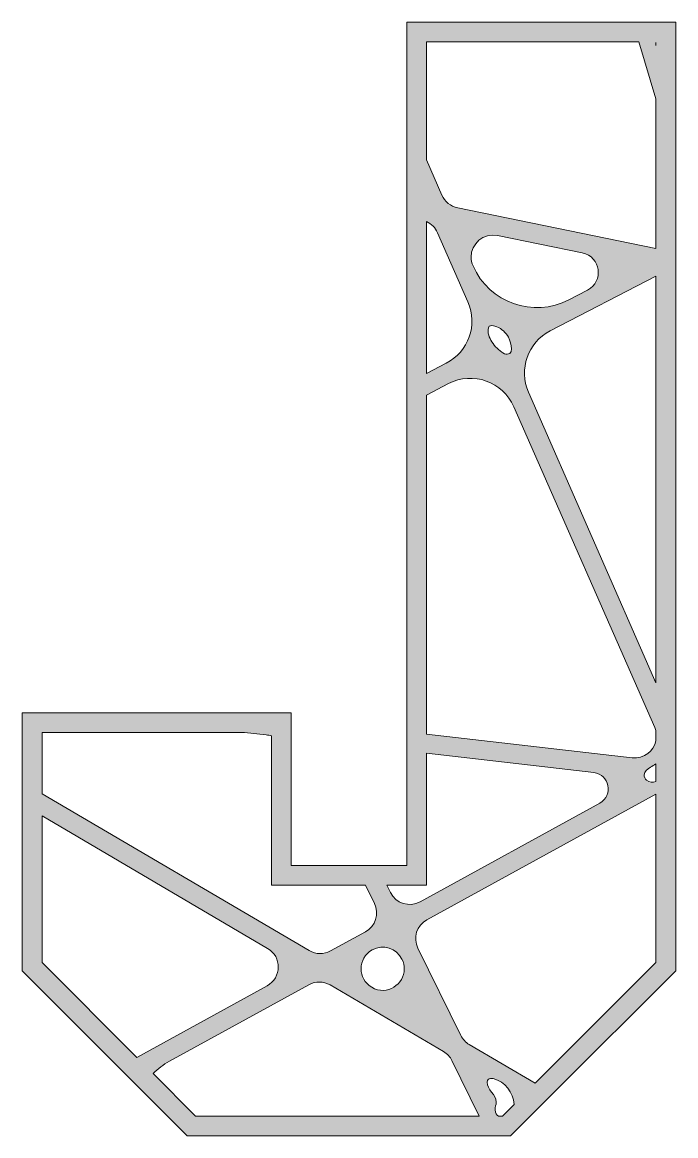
# Model space of a CAD drawing. Extents: x -1650 to 2650, y -4022 to 3022.
# Drawn here: x -550 to -289.8, y 378.2 to 821.8 of the extents above; entities that cross this region are included whole.
import ezdxf

# ---------------------------------------------------------------- set-up
doc = ezdxf.new("R2010")
doc.units = 0
doc.header["$MEASUREMENT"] = 0
doc.layers.add('Layer 1', color=7, linetype='Continuous')

msp = doc.modelspace()

# ---------------------------------------------------------------- hatches: boundary and pattern name
at = {"layer": 'Layer 1', "true_color": 0xe6e7e8}
h = msp.add_hatch(color=254, dxfattribs=at)
h.dxf.hatch_style = 2
h.paths.add_polyline_path([(-290.63, 821.75), (-297.14, 821.75), (-306.82, 821.75), (-396.92, 821.75), (-396.92, 784.8), (-396.92, 765.83), (-396.92, 759.4), (-396.92, 744.23), (-396.92, 677.78), (-396.92, 669.2), (-396.92, 539.13), (-396.92, 531.47), (-396.92, 485.94), (-408.76, 485.94), (-417.25, 485.94), (-442.92, 485.94), (-442.92, 533.77), (-442.92, 546.74), (-448.06, 546.74), (-458.38, 546.74), (-529.94, 546.74), (-550, 546.74), (-550, 519.06), (-550, 510.24), (-550, 443.96), (-484.29, 378.25), (-364.17, 378.25), (-355.55, 378.25), (-338.76, 395.04), (-289.83, 443.96), (-289.83, 518.67), (-289.83, 524.33), (-289.83, 536.67), (-289.83, 545.64), (-289.83, 722.27), (-289.83, 733.3), (-289.83, 765.06), (-289.83, 791.78), (-289.83, 798.39), (-289.83, 810.95), (-289.83, 820.46), (-289.83, 821.75)])
edge = h.paths.add_edge_path()
edge.add_spline(control_points=[(-297.73, 813.6), (-297.72, 813.65), (-297.7, 813.69), (-297.69, 813.74), (-297.69, 813.74), (-297.69, 812.44), (-297.69, 812.44), (-297.8, 812.81), (-297.82, 813.21), (-297.73, 813.6)], knot_values=[0, 0, 0, 0, 1, 1, 1, 2, 2, 2, 3, 3, 3, 3], degree=3, periodic=1)
edge = h.paths.add_edge_path()
edge.add_spline(control_points=[(-389.06, 742.39), (-387.12, 741.51), (-385.54, 739.93), (-384.66, 737.93), (-384.66, 737.93), (-372.56, 710.35), (-372.56, 710.35), (-368.55, 701.21), (-372.33, 690.53), (-381.19, 685.93), (-381.19, 685.93), (-389.06, 681.84), (-389.06, 681.84), (-389.06, 681.84), (-389.06, 742.39), (-389.06, 742.39)], knot_values=[0, 0, 0, 0, 1, 1, 1, 2, 2, 2, 3, 3, 3, 4, 4, 4, 5, 5, 5, 5], degree=3, periodic=1)
edge = h.paths.add_edge_path()
edge.add_spline(control_points=[(-297.69, 519.29), (-298.97, 518.86), (-300.27, 518.88), (-301.44, 519.84), (-302.08, 520.36), (-302.49, 521.19), (-302.42, 522.02), (-302.31, 523.37), (-301.04, 524.3), (-299.87, 525), (-299.14, 525.44), (-298.4, 525.87), (-297.69, 526.35), (-297.69, 526.35), (-297.69, 519.29), (-297.69, 519.29)], knot_values=[0, 0, 0, 0, 1, 1, 1, 2, 2, 2, 3, 3, 3, 4, 4, 4, 5, 5, 5, 5], degree=3, periodic=1)
edge = h.paths.add_edge_path()
edge.add_spline(control_points=[(-297.69, 558.64), (-297.69, 558.64), (-348.47, 674.37), (-348.47, 674.37), (-352.47, 683.51), (-348.7, 694.2), (-339.84, 698.79), (-339.84, 698.79), (-297.69, 720.65), (-297.69, 720.65), (-297.69, 720.65), (-297.69, 558.64), (-297.69, 558.64)], knot_values=[0, 0, 0, 0, 1, 1, 1, 2, 2, 2, 3, 3, 3, 4, 4, 4, 4], degree=3, periodic=1)
edge = h.paths.add_edge_path()
edge.add_spline(control_points=[(-324.97, 715.08), (-324.97, 715.08), (-332.41, 711.22), (-332.41, 711.22), (-346.62, 703.85), (-364.11, 710.03), (-370.54, 724.69), (-371.06, 725.87), (-371.3, 727.07), (-371.3, 728.24), (-371.3, 733.48), (-366.45, 737.99), (-360.75, 736.82), (-360.75, 736.82), (-327.03, 729.9), (-327.03, 729.9), (-319.7, 728.4), (-318.34, 718.52), (-324.97, 715.08)], knot_values=[0, 0, 0, 0, 1, 1, 1, 2, 2, 2, 3, 3, 3, 4, 4, 4, 5, 5, 5, 6, 6, 6, 6], degree=3, periodic=1)
edge = h.paths.add_edge_path()
edge.add_spline(control_points=[(-356.88, 689.53), (-357.7, 689.47), (-358.46, 689.9), (-359.12, 690.37), (-360.88, 691.61), (-362.36, 693.25), (-363.42, 695.12), (-364.38, 696.83), (-364.98, 698.95), (-364.14, 700.72), (-363.43, 701.07), (-362.59, 700.95), (-361.84, 700.72), (-359.79, 700.13), (-357.99, 698.78), (-356.82, 697), (-355.9, 695.6), (-353.7, 689.74), (-356.88, 689.53)], knot_values=[0, 0, 0, 0, 1, 1, 1, 2, 2, 2, 3, 3, 3, 4, 4, 4, 5, 5, 5, 6, 6, 6, 6], degree=3, periodic=1)
edge = h.paths.add_edge_path()
edge.add_spline(control_points=[(-389.06, 673.27), (-389.06, 673.27), (-380.31, 677.81), (-380.31, 677.81), (-370.59, 682.85), (-358.64, 678.63), (-354.25, 668.61), (-354.25, 668.61), (-298.21, 540.88), (-298.21, 540.88), (-297.98, 540.37), (-297.81, 539.84), (-297.69, 539.31), (-297.69, 539.31), (-297.69, 535.51), (-297.69, 535.51), (-298.61, 531.46), (-302.44, 528.29), (-307.11, 528.82), (-307.11, 528.82), (-389.06, 538.23), (-389.06, 538.23), (-389.06, 538.23), (-389.06, 673.27), (-389.06, 673.27)], knot_values=[0, 0, 0, 0, 1, 1, 1, 2, 2, 2, 3, 3, 3, 4, 4, 4, 5, 5, 5, 6, 6, 6, 7, 7, 7, 8, 8, 8, 8], degree=3, periodic=1)
edge = h.paths.add_edge_path()
edge.add_spline(control_points=[(-389.06, 478.08), (-389.06, 478.08), (-389.06, 530.57), (-389.06, 530.57), (-389.06, 530.57), (-322.48, 522.92), (-322.48, 522.92), (-316.17, 522.2), (-314.52, 513.79), (-320.08, 510.74), (-320.08, 510.74), (-391.62, 471.43), (-391.62, 471.43), (-395.91, 469.08), (-401.29, 470.77), (-403.45, 475.16), (-403.45, 475.16), (-404.89, 478.08), (-404.89, 478.08), (-404.89, 478.08), (-389.06, 478.08), (-389.06, 478.08)], knot_values=[0, 0, 0, 0, 1, 1, 1, 2, 2, 2, 3, 3, 3, 4, 4, 4, 5, 5, 5, 6, 6, 6, 7, 7, 7, 7], degree=3, periodic=1)
edge = h.paths.add_edge_path()
edge.add_spline(control_points=[(-397.9, 444.72), (-397.9, 438.61), (-404.77, 433.79), (-410.87, 437.37), (-413.7, 439.03), (-415.1, 441.9), (-415.1, 444.77), (-415.1, 447.72), (-413.61, 450.67), (-410.66, 452.29), (-406.37, 454.64), (-400.99, 452.95), (-398.83, 448.56), (-398.19, 447.27), (-397.9, 445.96), (-397.9, 444.72)], knot_values=[0, 0, 0, 0, 1, 1, 1, 2, 2, 2, 3, 3, 3, 4, 4, 4, 5, 5, 5, 5], degree=3, periodic=1)
edge = h.paths.add_edge_path()
edge.add_spline(control_points=[(-542.14, 538.89), (-542.14, 538.89), (-461.56, 538.89), (-461.56, 538.89), (-461.56, 538.89), (-452.86, 537.89), (-452.86, 537.89), (-452.16, 537.81), (-451.46, 537.69), (-450.78, 537.54), (-450.78, 537.54), (-450.78, 478.08), (-450.78, 478.08), (-450.78, 478.08), (-413.38, 478.08), (-413.38, 478.08), (-413.38, 478.08), (-409.79, 470.8), (-409.79, 470.8), (-407.76, 466.69), (-409.33, 461.71), (-413.35, 459.49), (-413.35, 459.49), (-427.26, 451.85), (-427.26, 451.85), (-429.91, 450.4), (-433.13, 450.45), (-435.74, 451.97), (-435.74, 451.97), (-542.14, 514.45), (-542.14, 514.45), (-542.14, 514.45), (-542.14, 538.89), (-542.14, 538.89)], knot_values=[0, 0, 0, 0, 1, 1, 1, 2, 2, 2, 3, 3, 3, 4, 4, 4, 5, 5, 5, 6, 6, 6, 7, 7, 7, 8, 8, 8, 9, 9, 9, 10, 10, 10, 11, 11, 11, 11], degree=3, periodic=1)
edge = h.paths.add_edge_path()
edge.add_spline(control_points=[(-542.14, 505.62), (-542.14, 505.62), (-452.32, 452.88), (-452.32, 452.88), (-446.58, 449.51), (-446.7, 441.18), (-452.53, 437.97), (-452.53, 437.97), (-504.4, 409.47), (-504.4, 409.47), (-504.4, 409.47), (-542.14, 447.21), (-542.14, 447.21), (-542.14, 447.21), (-542.14, 505.62), (-542.14, 505.62)], knot_values=[0, 0, 0, 0, 1, 1, 1, 2, 2, 2, 3, 3, 3, 4, 4, 4, 5, 5, 5, 5], degree=3, periodic=1)
edge = h.paths.add_edge_path()
edge.add_spline(control_points=[(-481.03, 386.1), (-481.03, 386.1), (-497.9, 402.97), (-497.9, 402.97), (-497.9, 402.97), (-497.9, 402.97), (-497.9, 402.97), (-496.05, 404.89), (-493.88, 406.57), (-491.41, 407.93), (-491.41, 407.93), (-435.92, 438.4), (-435.92, 438.4), (-433.28, 439.87), (-430.06, 439.82), (-427.46, 438.29), (-427.46, 438.29), (-382.26, 411.75), (-382.26, 411.75), (-380.82, 410.91), (-379.65, 409.65), (-378.91, 408.15), (-378.91, 408.15), (-368.04, 386.1), (-368.04, 386.1), (-368.04, 386.1), (-481.03, 386.1), (-481.03, 386.1)], knot_values=[0, 0, 0, 0, 1, 1, 1, 2, 2, 2, 3, 3, 3, 4, 4, 4, 5, 5, 5, 6, 6, 6, 7, 7, 7, 8, 8, 8, 9, 9, 9, 9], degree=3, periodic=1)
edge = h.paths.add_edge_path()
edge.add_spline(control_points=[(-361.76, 388.52), (-361.84, 389.58), (-361.28, 390.61), (-361.26, 391.68), (-361.19, 394.66), (-365.1, 396.64), (-364.93, 399.62), (-364.9, 399.99), (-364.8, 400.39), (-364.54, 400.68), (-364.05, 401.21), (-363.2, 401.16), (-362.5, 401.01), (-357.63, 399.9), (-354.69, 395.49), (-354.18, 390.73), (-354.18, 390.73), (-358.8, 386.1), (-358.8, 386.1), (-358.8, 386.1), (-360.34, 386.1), (-360.34, 386.1), (-361.11, 386.53), (-361.66, 387.31), (-361.76, 388.52)], knot_values=[0, 0, 0, 0, 1, 1, 1, 2, 2, 2, 3, 3, 3, 4, 4, 4, 5, 5, 5, 6, 6, 6, 7, 7, 7, 8, 8, 8, 8], degree=3, periodic=1)
edge = h.paths.add_edge_path()
edge.add_spline(control_points=[(-297.69, 447.21), (-297.69, 447.21), (-345.76, 399.15), (-345.76, 399.15), (-345.76, 399.15), (-372.01, 414.56), (-372.01, 414.56), (-373.46, 415.41), (-374.62, 416.67), (-375.37, 418.17), (-375.37, 418.17), (-392.49, 452.92), (-392.49, 452.92), (-394.52, 457.04), (-392.95, 462.02), (-388.93, 464.23), (-388.93, 464.23), (-297.69, 514.35), (-297.69, 514.35), (-297.69, 514.35), (-297.69, 447.21), (-297.69, 447.21)], knot_values=[0, 0, 0, 0, 1, 1, 1, 2, 2, 2, 3, 3, 3, 4, 4, 4, 5, 5, 5, 6, 6, 6, 7, 7, 7, 7], degree=3, periodic=1)
edge = h.paths.add_edge_path()
edge.add_spline(control_points=[(-297.69, 731.65), (-297.69, 731.65), (-376.65, 747.85), (-376.65, 747.85), (-379.44, 748.42), (-381.78, 750.31), (-382.92, 752.91), (-382.92, 752.91), (-389.06, 766.9), (-389.06, 766.9), (-389.06, 766.9), (-389.06, 813.9), (-389.06, 813.9), (-389.06, 813.9), (-304.47, 813.9), (-304.47, 813.9), (-304.47, 813.9), (-297.69, 791.28), (-297.69, 791.28), (-297.69, 791.28), (-297.69, 731.65), (-297.69, 731.65)], knot_values=[0, 0, 0, 0, 1, 1, 1, 2, 2, 2, 3, 3, 3, 4, 4, 4, 5, 5, 5, 6, 6, 6, 7, 7, 7, 7], degree=3, periodic=1)

# ---------------------------------------------------------------- linework, layer by layer
at = {"layer": 'Layer 1', "lineweight": 0}
msp.add_lwpolyline([(-290.63, 821.75), (-297.14, 821.75), (-306.82, 821.75), (-396.92, 821.75), (-396.92, 784.8), (-396.92, 765.83), (-396.92, 759.4), (-396.92, 744.23), (-396.92, 677.78), (-396.92, 669.2), (-396.92, 539.13), (-396.92, 531.47), (-396.92, 485.94), (-408.76, 485.94), (-417.25, 485.94), (-442.92, 485.94), (-442.92, 533.77), (-442.92, 546.74), (-448.06, 546.74), (-458.38, 546.74), (-529.94, 546.74), (-550, 546.74), (-550, 519.06), (-550, 510.24), (-550, 443.96), (-484.29, 378.25), (-364.17, 378.25), (-355.55, 378.25), (-338.76, 395.04), (-289.83, 443.96), (-289.83, 518.67), (-289.83, 524.33), (-289.83, 536.67), (-289.83, 545.64), (-289.83, 722.27), (-289.83, 733.3), (-289.83, 765.06), (-289.83, 791.78), (-289.83, 798.39), (-289.83, 810.95), (-289.83, 820.46), (-289.83, 821.75), (-290.63, 821.75)], dxfattribs=at)
for points, knots in [([(-297.69, 731.65), (-297.69, 731.65), (-376.65, 747.85), (-376.65, 747.85), (-379.44, 748.42), (-381.78, 750.31), (-382.92, 752.91), (-382.92, 752.91), (-389.06, 766.9), (-389.06, 766.9), (-389.06, 766.9), (-389.06, 813.9), (-389.06, 813.9), (-389.06, 813.9), (-304.47, 813.9), (-304.47, 813.9), (-304.47, 813.9), (-297.69, 791.28), (-297.69, 791.28), (-297.69, 791.28), (-297.69, 731.65), (-297.69, 731.65)], [0, 0, 0, 0, 1, 1, 1, 2, 2, 2, 3, 3, 3, 4, 4, 4, 5, 5, 5, 6, 6, 6, 7, 7, 7, 7]), ([(-297.73, 813.6), (-297.72, 813.65), (-297.7, 813.69), (-297.69, 813.74), (-297.69, 813.74), (-297.69, 812.44), (-297.69, 812.44), (-297.8, 812.81), (-297.82, 813.21), (-297.73, 813.6)], [0, 0, 0, 0, 1, 1, 1, 2, 2, 2, 3, 3, 3, 3]), ([(-389.06, 742.39), (-387.12, 741.51), (-385.54, 739.93), (-384.66, 737.93), (-384.66, 737.93), (-372.56, 710.35), (-372.56, 710.35), (-368.55, 701.21), (-372.33, 690.53), (-381.19, 685.93), (-381.19, 685.93), (-389.06, 681.84), (-389.06, 681.84), (-389.06, 681.84), (-389.06, 742.39), (-389.06, 742.39)], [0, 0, 0, 0, 1, 1, 1, 2, 2, 2, 3, 3, 3, 4, 4, 4, 5, 5, 5, 5]), ([(-324.97, 715.08), (-324.97, 715.08), (-332.41, 711.22), (-332.41, 711.22), (-346.62, 703.85), (-364.11, 710.03), (-370.54, 724.69), (-371.06, 725.87), (-371.3, 727.07), (-371.3, 728.24), (-371.3, 733.48), (-366.45, 737.99), (-360.75, 736.82), (-360.75, 736.82), (-327.03, 729.9), (-327.03, 729.9), (-319.7, 728.4), (-318.34, 718.52), (-324.97, 715.08)], [0, 0, 0, 0, 1, 1, 1, 2, 2, 2, 3, 3, 3, 4, 4, 4, 5, 5, 5, 6, 6, 6, 6]), ([(-297.69, 558.64), (-297.69, 558.64), (-348.47, 674.37), (-348.47, 674.37), (-352.47, 683.51), (-348.7, 694.2), (-339.84, 698.79), (-339.84, 698.79), (-297.69, 720.65), (-297.69, 720.65), (-297.69, 720.65), (-297.69, 558.64), (-297.69, 558.64)], [0, 0, 0, 0, 1, 1, 1, 2, 2, 2, 3, 3, 3, 4, 4, 4, 4]), ([(-356.88, 689.53), (-357.7, 689.47), (-358.46, 689.9), (-359.12, 690.37), (-360.88, 691.61), (-362.36, 693.25), (-363.42, 695.12), (-364.38, 696.83), (-364.98, 698.95), (-364.14, 700.72), (-363.43, 701.07), (-362.59, 700.95), (-361.84, 700.72), (-359.79, 700.13), (-357.99, 698.78), (-356.82, 697), (-355.9, 695.6), (-353.7, 689.74), (-356.88, 689.53)], [0, 0, 0, 0, 1, 1, 1, 2, 2, 2, 3, 3, 3, 4, 4, 4, 5, 5, 5, 6, 6, 6, 6]), ([(-389.06, 673.27), (-389.06, 673.27), (-380.31, 677.81), (-380.31, 677.81), (-370.59, 682.85), (-358.64, 678.63), (-354.25, 668.61), (-354.25, 668.61), (-298.21, 540.88), (-298.21, 540.88), (-297.98, 540.37), (-297.81, 539.84), (-297.69, 539.31), (-297.69, 539.31), (-297.69, 535.51), (-297.69, 535.51), (-298.61, 531.46), (-302.44, 528.29), (-307.11, 528.82), (-307.11, 528.82), (-389.06, 538.23), (-389.06, 538.23), (-389.06, 538.23), (-389.06, 673.27), (-389.06, 673.27)], [0, 0, 0, 0, 1, 1, 1, 2, 2, 2, 3, 3, 3, 4, 4, 4, 5, 5, 5, 6, 6, 6, 7, 7, 7, 8, 8, 8, 8]), ([(-542.14, 538.89), (-542.14, 538.89), (-461.56, 538.89), (-461.56, 538.89), (-461.56, 538.89), (-452.86, 537.89), (-452.86, 537.89), (-452.16, 537.81), (-451.46, 537.69), (-450.78, 537.54), (-450.78, 537.54), (-450.78, 478.08), (-450.78, 478.08), (-450.78, 478.08), (-413.38, 478.08), (-413.38, 478.08), (-413.38, 478.08), (-409.79, 470.8), (-409.79, 470.8), (-407.76, 466.69), (-409.33, 461.71), (-413.35, 459.49), (-413.35, 459.49), (-427.26, 451.85), (-427.26, 451.85), (-429.91, 450.4), (-433.13, 450.45), (-435.74, 451.97), (-435.74, 451.97), (-542.14, 514.45), (-542.14, 514.45), (-542.14, 514.45), (-542.14, 538.89), (-542.14, 538.89)], [0, 0, 0, 0, 1, 1, 1, 2, 2, 2, 3, 3, 3, 4, 4, 4, 5, 5, 5, 6, 6, 6, 7, 7, 7, 8, 8, 8, 9, 9, 9, 10, 10, 10, 11, 11, 11, 11]), ([(-389.06, 478.08), (-389.06, 478.08), (-389.06, 530.57), (-389.06, 530.57), (-389.06, 530.57), (-322.48, 522.92), (-322.48, 522.92), (-316.17, 522.2), (-314.52, 513.79), (-320.08, 510.74), (-320.08, 510.74), (-391.62, 471.43), (-391.62, 471.43), (-395.91, 469.08), (-401.29, 470.77), (-403.45, 475.16), (-403.45, 475.16), (-404.89, 478.08), (-404.89, 478.08), (-404.89, 478.08), (-389.06, 478.08), (-389.06, 478.08)], [0, 0, 0, 0, 1, 1, 1, 2, 2, 2, 3, 3, 3, 4, 4, 4, 5, 5, 5, 6, 6, 6, 7, 7, 7, 7]), ([(-297.69, 519.29), (-298.97, 518.86), (-300.27, 518.88), (-301.44, 519.84), (-302.08, 520.36), (-302.49, 521.19), (-302.42, 522.02), (-302.31, 523.37), (-301.04, 524.3), (-299.87, 525), (-299.14, 525.44), (-298.4, 525.87), (-297.69, 526.35), (-297.69, 526.35), (-297.69, 519.29), (-297.69, 519.29)], [0, 0, 0, 0, 1, 1, 1, 2, 2, 2, 3, 3, 3, 4, 4, 4, 5, 5, 5, 5]), ([(-297.69, 447.21), (-297.69, 447.21), (-345.76, 399.15), (-345.76, 399.15), (-345.76, 399.15), (-372.01, 414.56), (-372.01, 414.56), (-373.46, 415.41), (-374.62, 416.67), (-375.37, 418.17), (-375.37, 418.17), (-392.49, 452.92), (-392.49, 452.92), (-394.52, 457.04), (-392.95, 462.02), (-388.93, 464.23), (-388.93, 464.23), (-297.69, 514.35), (-297.69, 514.35), (-297.69, 514.35), (-297.69, 447.21), (-297.69, 447.21)], [0, 0, 0, 0, 1, 1, 1, 2, 2, 2, 3, 3, 3, 4, 4, 4, 5, 5, 5, 6, 6, 6, 7, 7, 7, 7]), ([(-542.14, 505.62), (-542.14, 505.62), (-452.32, 452.88), (-452.32, 452.88), (-446.58, 449.51), (-446.7, 441.18), (-452.53, 437.97), (-452.53, 437.97), (-504.4, 409.47), (-504.4, 409.47), (-504.4, 409.47), (-542.14, 447.21), (-542.14, 447.21), (-542.14, 447.21), (-542.14, 505.62), (-542.14, 505.62)], [0, 0, 0, 0, 1, 1, 1, 2, 2, 2, 3, 3, 3, 4, 4, 4, 5, 5, 5, 5]), ([(-397.9, 444.72), (-397.9, 438.61), (-404.77, 433.79), (-410.87, 437.37), (-413.7, 439.03), (-415.1, 441.9), (-415.1, 444.77), (-415.1, 447.72), (-413.61, 450.67), (-410.66, 452.29), (-406.37, 454.64), (-400.99, 452.95), (-398.83, 448.56), (-398.19, 447.27), (-397.9, 445.96), (-397.9, 444.72)], [0, 0, 0, 0, 1, 1, 1, 2, 2, 2, 3, 3, 3, 4, 4, 4, 5, 5, 5, 5]), ([(-481.03, 386.1), (-481.03, 386.1), (-497.9, 402.97), (-497.9, 402.97), (-497.9, 402.97), (-497.9, 402.97), (-497.9, 402.97), (-496.05, 404.89), (-493.88, 406.57), (-491.41, 407.93), (-491.41, 407.93), (-435.92, 438.4), (-435.92, 438.4), (-433.28, 439.87), (-430.06, 439.82), (-427.46, 438.29), (-427.46, 438.29), (-382.26, 411.75), (-382.26, 411.75), (-380.82, 410.91), (-379.65, 409.65), (-378.91, 408.15), (-378.91, 408.15), (-368.04, 386.1), (-368.04, 386.1), (-368.04, 386.1), (-481.03, 386.1), (-481.03, 386.1)], [0, 0, 0, 0, 1, 1, 1, 2, 2, 2, 3, 3, 3, 4, 4, 4, 5, 5, 5, 6, 6, 6, 7, 7, 7, 8, 8, 8, 9, 9, 9, 9]), ([(-361.76, 388.52), (-361.84, 389.58), (-361.28, 390.61), (-361.26, 391.68), (-361.19, 394.66), (-365.1, 396.64), (-364.93, 399.62), (-364.9, 399.99), (-364.8, 400.39), (-364.54, 400.68), (-364.05, 401.21), (-363.2, 401.16), (-362.5, 401.01), (-357.63, 399.9), (-354.69, 395.49), (-354.18, 390.73), (-354.18, 390.73), (-358.8, 386.1), (-358.8, 386.1), (-358.8, 386.1), (-360.34, 386.1), (-360.34, 386.1), (-361.11, 386.53), (-361.66, 387.31), (-361.76, 388.52)], [0, 0, 0, 0, 1, 1, 1, 2, 2, 2, 3, 3, 3, 4, 4, 4, 5, 5, 5, 6, 6, 6, 7, 7, 7, 8, 8, 8, 8])]:
    msp.add_open_spline(points, degree=3, knots=knots, dxfattribs=at)

doc.saveas('drawing.dxf')
